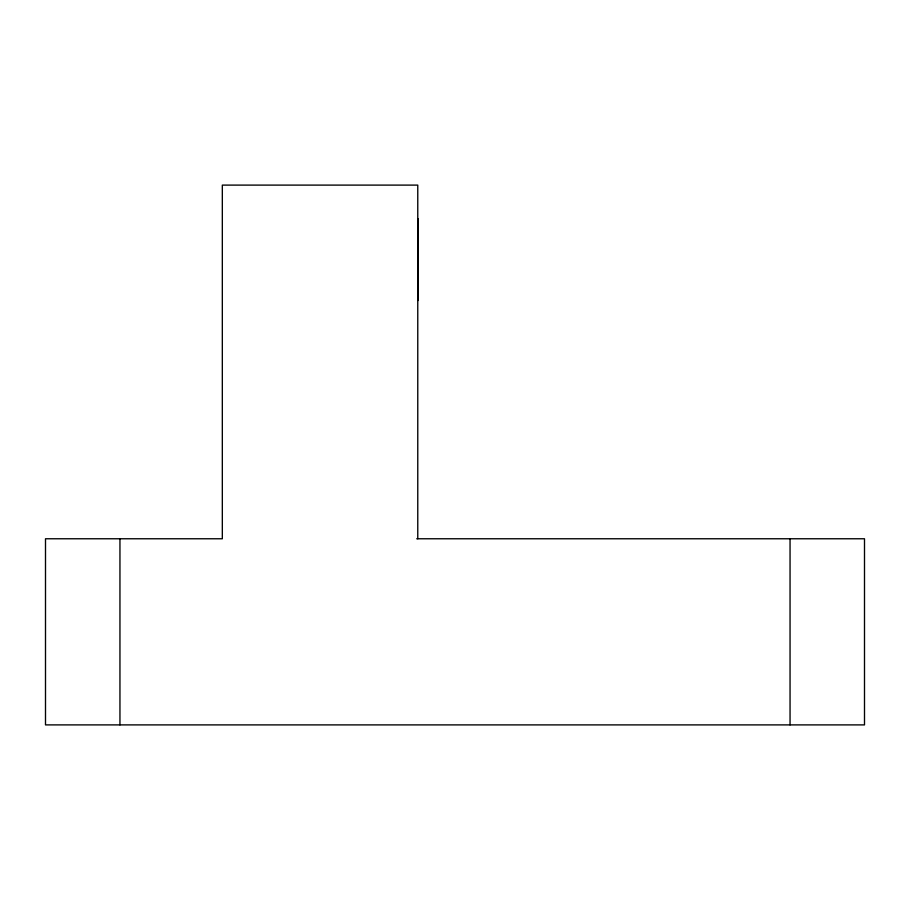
<?xml version="1.0" encoding="UTF-8"?>
<svg xmlns="http://www.w3.org/2000/svg" width="910" height="910" viewBox="0 0 910 910"><rect width="100%" height="100%" fill="white"/><g stroke="black" fill="none" stroke-linecap="round" stroke-linejoin="round"><path stroke-width="1.36" d="M416.735 538.765L864.5 538.765L864.5 724.895L45.5 724.895L45.5 538.765L222.324 538.765L222.324 185.105L417.77 185.105L417.77 538.765M790.051 538.765L790.051 724.895M418.19 218.605L418.19 300.505M119.949 538.765L119.949 724.895"/></g></svg>
